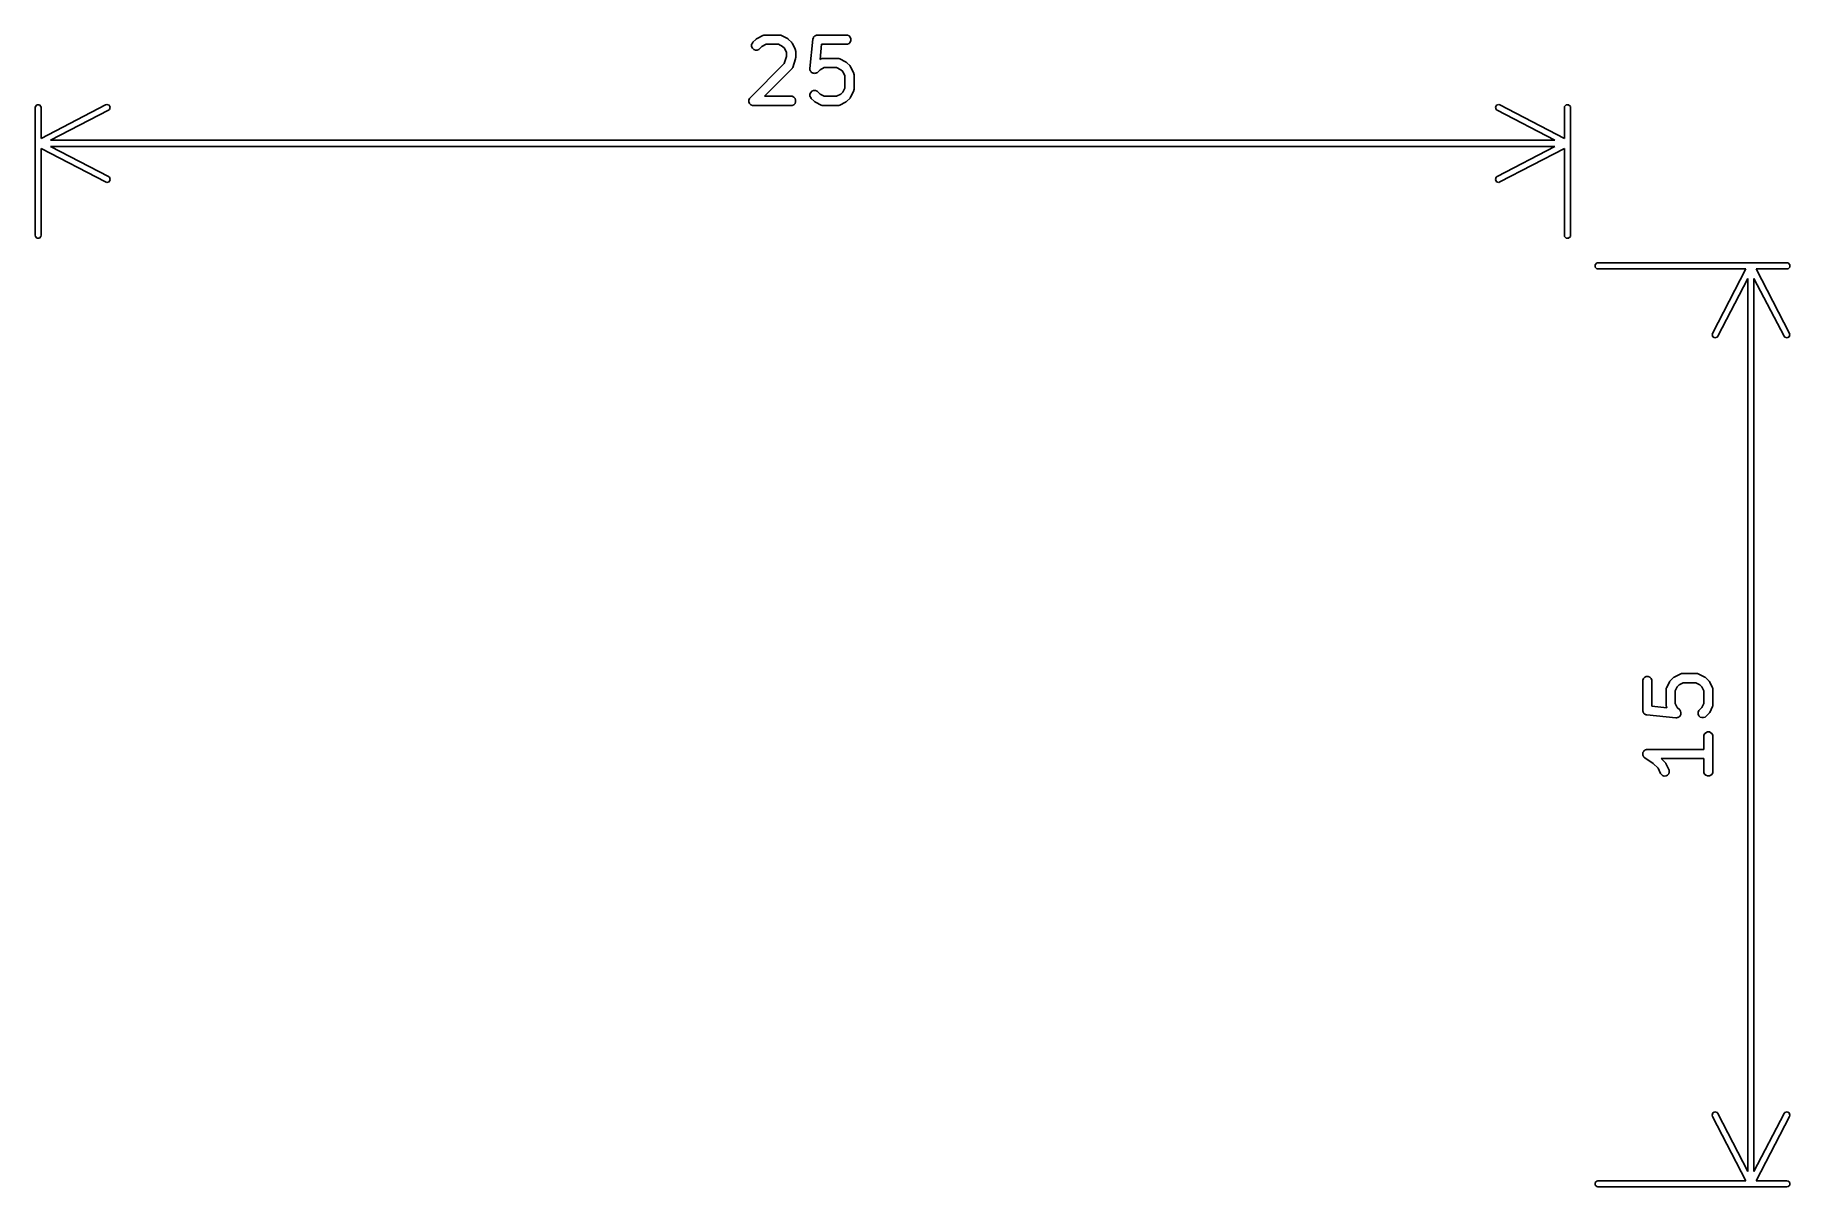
# Model space of a CAD drawing. Extents: x 0 to 1.13, y 0 to 0.74.
import ezdxf

# ---------------------------------------------------------------- set-up
doc = ezdxf.new("R2010")
doc.units = 0
doc.header["$MEASUREMENT"] = 0
doc.layers.add('BLACK', color=7, linetype='CONTINUOUS')

msp = doc.modelspace()

# ---------------------------------------------------------------- linework, layer by layer
at = {"layer": 'BLACK', "linetype": 'CONTINUOUS'}
for p, q in [((0.4597, 0.7339), (0.46, 0.7344)), ((0.46, 0.7344), (0.4619, 0.7362)), ((0.4619, 0.7362), (0.4621, 0.7364)), ((0.4621, 0.7364), (0.4622, 0.7365)), ((0.4622, 0.7365), (0.4623, 0.7365)), ((0.4623, 0.7365), (0.4624, 0.7366)), ((0.4624, 0.7366), (0.4627, 0.7368)), ((0.4624, 0.7366), (0.4624, 0.7366)), ((0.4627, 0.7368), (0.4664, 0.7387)), ((0.4664, 0.7387), (0.467, 0.7389)), ((0.467, 0.7389), (0.4671, 0.7389)), ((0.4671, 0.7389), (0.4672, 0.7389)), ((0.4672, 0.7389), (0.4678, 0.739)), ((0.4678, 0.739), (0.4771, 0.739)), ((0.4771, 0.739), (0.4777, 0.7389)), ((0.4777, 0.7389), (0.4778, 0.7389)), ((0.4778, 0.7389), (0.4779, 0.7389)), ((0.4779, 0.7389), (0.4784, 0.7387)), ((0.4784, 0.7387), (0.4822, 0.7368)), ((0.4822, 0.7368), (0.4824, 0.7366)), ((0.4824, 0.7366), (0.4825, 0.7366)), ((0.4825, 0.7366), (0.4826, 0.7365)), ((0.4826, 0.7365), (0.4827, 0.7365)), ((0.4827, 0.7365), (0.4827, 0.7364)), ((0.4827, 0.7364), (0.483, 0.7362)), ((0.483, 0.7362), (0.4848, 0.7344)), ((0.4848, 0.7344), (0.485, 0.7341)), ((0.485, 0.7341), (0.4851, 0.7341)), ((0.4967, 0.7176), (0.4986, 0.7363)), ((0.4986, 0.7367), (0.4987, 0.7369)), ((0.4986, 0.7366), (0.4986, 0.7367)), ((0.4986, 0.7365), (0.4986, 0.7366)), ((0.4986, 0.7363), (0.4986, 0.7365)), ((0.4987, 0.7369), (0.4989, 0.7373)), ((0.4989, 0.7373), (0.499, 0.7377)), ((0.499, 0.7377), (0.4991, 0.7378)), ((0.4991, 0.7378), (0.4992, 0.7379)), ((0.4992, 0.7379), (0.4996, 0.7382)), ((0.4996, 0.7382), (0.4999, 0.7385)), ((0.4999, 0.7385), (0.5, 0.7385)), ((0.5, 0.7385), (0.5001, 0.7386)), ((0.5001, 0.7386), (0.5005, 0.7388)), ((0.5005, 0.7388), (0.5009, 0.7389)), ((0.5009, 0.7389), (0.5011, 0.7389)), ((0.5011, 0.7389), (0.5012, 0.739)), ((0.5012, 0.739), (0.5013, 0.739)), ((0.5013, 0.739), (0.5015, 0.739)), ((0.5015, 0.739), (0.5202, 0.739)), ((0.5202, 0.739), (0.5208, 0.7389)), ((0.5208, 0.7389), (0.5219, 0.7385)), ((0.5219, 0.7385), (0.5227, 0.7377)), ((0.5227, 0.7344), (0.5219, 0.7336)), ((0.5227, 0.7377), (0.5231, 0.7366)), ((0.5231, 0.7355), (0.5227, 0.7344)), ((0.5231, 0.7366), (0.5231, 0.7355)), ((0.4592, 0.7329), (0.4597, 0.7339)), ((0.4592, 0.7317), (0.4592, 0.7329)), ((0.4597, 0.7306), (0.4592, 0.7317)), ((0.4605, 0.7298), (0.4597, 0.7306)), ((0.4616, 0.7294), (0.4605, 0.7298)), ((0.4627, 0.7294), (0.4616, 0.7294)), ((0.4638, 0.7298), (0.4627, 0.7294)), ((0.4642, 0.7302), (0.4638, 0.7298)), ((0.4658, 0.7317), (0.4642, 0.7302)), ((0.4685, 0.7331), (0.4658, 0.7317)), ((0.4764, 0.7331), (0.4685, 0.7331)), ((0.4791, 0.7317), (0.4764, 0.7331)), ((0.4803, 0.7305), (0.4791, 0.7317)), ((0.4802, 0.7208), (0.4817, 0.7253)), ((0.4817, 0.7278), (0.4803, 0.7305)), ((0.4817, 0.7253), (0.4817, 0.7278)), ((0.4851, 0.7341), (0.4851, 0.734)), ((0.4851, 0.734), (0.4852, 0.7339)), ((0.4852, 0.7339), (0.4852, 0.7338)), ((0.4852, 0.7338), (0.4854, 0.7336)), ((0.4854, 0.7336), (0.4873, 0.7299)), ((0.4874, 0.7238), (0.4856, 0.7182)), ((0.4873, 0.7299), (0.4875, 0.7293)), ((0.4875, 0.7241), (0.4874, 0.7238)), ((0.4875, 0.7293), (0.4875, 0.7292)), ((0.4875, 0.7292), (0.4875, 0.7291)), ((0.4875, 0.7291), (0.4876, 0.7285)), ((0.4876, 0.7244), (0.4875, 0.7243)), ((0.4875, 0.7243), (0.4875, 0.7242)), ((0.4875, 0.7242), (0.4875, 0.7241)), ((0.4876, 0.7285), (0.4876, 0.7248)), ((0.4876, 0.7248), (0.4876, 0.7245)), ((0.4876, 0.7245), (0.4876, 0.7244)), ((0.5042, 0.7331), (0.5032, 0.7233)), ((0.5032, 0.7233), (0.5039, 0.7237)), ((0.5039, 0.7237), (0.5045, 0.7239)), ((0.5202, 0.7331), (0.5042, 0.7331)), ((0.5045, 0.7239), (0.5046, 0.7239)), ((0.5046, 0.7239), (0.5047, 0.7239)), ((0.5047, 0.7239), (0.5052, 0.724)), ((0.5052, 0.724), (0.5146, 0.724)), ((0.5146, 0.724), (0.5152, 0.7239)), ((0.5152, 0.7239), (0.5153, 0.7239)), ((0.5153, 0.7239), (0.5154, 0.7239)), ((0.5154, 0.7239), (0.5159, 0.7237)), ((0.5159, 0.7237), (0.5197, 0.7218)), ((0.5208, 0.7331), (0.5202, 0.7331)), ((0.5219, 0.7336), (0.5208, 0.7331)), ((0.4582, 0.6987), (0.4802, 0.7208)), ((0.4848, 0.7171), (0.4674, 0.6996)), ((0.4852, 0.7175), (0.4848, 0.7171)), ((0.4853, 0.7177), (0.4852, 0.7176)), ((0.4852, 0.7176), (0.4852, 0.7175)), ((0.4856, 0.7182), (0.4853, 0.7177)), ((0.4967, 0.717), (0.4967, 0.7176)), ((0.4967, 0.7169), (0.4967, 0.717)), ((0.4967, 0.7167), (0.4967, 0.7169)), ((0.4969, 0.7163), (0.4967, 0.7167)), ((0.497, 0.7159), (0.4969, 0.7163)), ((0.4971, 0.7158), (0.497, 0.7159)), ((0.4972, 0.7156), (0.4971, 0.7158)), ((0.4975, 0.7153), (0.4972, 0.7156)), ((0.4977, 0.715), (0.4975, 0.7153)), ((0.4979, 0.7149), (0.4977, 0.715)), ((0.498, 0.7148), (0.4979, 0.7149)), ((0.4984, 0.7147), (0.498, 0.7148)), ((0.4988, 0.7145), (0.4984, 0.7147)), ((0.4989, 0.7144), (0.4988, 0.7145)), ((0.499, 0.7144), (0.4989, 0.7144)), ((0.4995, 0.7144), (0.499, 0.7144)), ((0.4999, 0.7143), (0.4995, 0.7144)), ((0.5001, 0.7144), (0.4999, 0.7143)), ((0.5002, 0.7144), (0.5001, 0.7144)), ((0.5006, 0.7146), (0.5002, 0.7144)), ((0.501, 0.7147), (0.5006, 0.7146)), ((0.5011, 0.7148), (0.501, 0.7147)), ((0.5013, 0.7148), (0.5011, 0.7148)), ((0.5017, 0.7152), (0.5013, 0.7148)), ((0.5032, 0.7167), (0.5017, 0.7152)), ((0.5059, 0.7181), (0.5032, 0.7167)), ((0.5139, 0.7181), (0.5059, 0.7181)), ((0.5166, 0.7167), (0.5139, 0.7181)), ((0.5178, 0.7155), (0.5166, 0.7167)), ((0.5192, 0.7128), (0.5178, 0.7155)), ((0.5192, 0.7049), (0.5192, 0.7128)), ((0.5197, 0.7218), (0.5199, 0.7216)), ((0.5199, 0.7216), (0.52, 0.7216)), ((0.52, 0.7216), (0.5201, 0.7215)), ((0.5201, 0.7215), (0.5202, 0.7215)), ((0.5202, 0.7215), (0.5202, 0.7214)), ((0.5202, 0.7214), (0.5205, 0.7212)), ((0.5205, 0.7212), (0.5223, 0.7194)), ((0.5223, 0.7194), (0.5225, 0.7191)), ((0.5225, 0.7191), (0.5226, 0.7191)), ((0.5226, 0.7191), (0.5226, 0.719)), ((0.5226, 0.719), (0.5227, 0.7189)), ((0.5227, 0.7189), (0.5227, 0.7189)), ((0.5227, 0.7189), (0.5229, 0.7186)), ((0.5229, 0.7186), (0.5248, 0.7149)), ((0.5248, 0.7149), (0.525, 0.7143)), ((0.525, 0.7143), (0.525, 0.7142)), ((0.525, 0.7142), (0.525, 0.7141)), ((0.525, 0.7141), (0.5251, 0.7135)), ((0.5251, 0.7135), (0.5251, 0.7042)), ((0.4967, 0.701), (0.4972, 0.7021)), ((0.4967, 0.6998), (0.4967, 0.701)), ((0.4972, 0.7021), (0.498, 0.7029)), ((0.498, 0.7029), (0.499, 0.7033)), ((0.499, 0.7033), (0.5002, 0.7033)), ((0.5002, 0.7033), (0.5013, 0.7029)), ((0.5013, 0.7029), (0.5017, 0.7025)), ((0.5017, 0.7025), (0.5032, 0.701)), ((0.5032, 0.701), (0.5059, 0.6996)), ((0.5139, 0.6996), (0.5166, 0.701)), ((0.5166, 0.701), (0.5178, 0.7022)), ((0.5178, 0.7022), (0.5192, 0.7049)), ((0.5248, 0.7028), (0.5229, 0.6991)), ((0.525, 0.7034), (0.5248, 0.7028)), ((0.5251, 0.7042), (0.525, 0.7036)), ((0.525, 0.7036), (0.525, 0.7035)), ((0.525, 0.7035), (0.525, 0.7034)), ((-0.002, 0.6924), (-0.0018, 0.6931)), ((-0.002, 0.6102), (-0.002, 0.6924)), ((-0.0018, 0.6931), (-0.0008, 0.6942)), ((-0.0008, 0.6942), (0.0008, 0.6942)), ((0.0008, 0.6942), (0.0018, 0.6931)), ((0.0018, 0.6931), (0.002, 0.6924)), ((0.002, 0.6725), (0.0434, 0.6941)), ((0.002, 0.6924), (0.002, 0.6725)), ((0.0453, 0.6906), (0.008, 0.6713)), ((0.0434, 0.6941), (0.0442, 0.6943)), ((0.0442, 0.6943), (0.0456, 0.6939)), ((0.0459, 0.6911), (0.0453, 0.6906)), ((0.0456, 0.6939), (0.0463, 0.6926)), ((0.0463, 0.6926), (0.0459, 0.6911)), ((0.4574, 0.6972), (0.4578, 0.6983)), ((0.4574, 0.6961), (0.4574, 0.6972)), ((0.4578, 0.695), (0.4574, 0.6961)), ((0.4578, 0.6983), (0.4582, 0.6987)), ((0.4586, 0.6942), (0.4578, 0.695)), ((0.4597, 0.6938), (0.4586, 0.6942)), ((0.4603, 0.6937), (0.4597, 0.6938)), ((0.4846, 0.6937), (0.4603, 0.6937)), ((0.4674, 0.6996), (0.4846, 0.6996)), ((0.4846, 0.6996), (0.4852, 0.6996)), ((0.4852, 0.6938), (0.4846, 0.6937)), ((0.4852, 0.6996), (0.4863, 0.6991)), ((0.4863, 0.6942), (0.4852, 0.6938)), ((0.4863, 0.6991), (0.4871, 0.6983)), ((0.4871, 0.695), (0.4863, 0.6942)), ((0.4871, 0.6983), (0.4875, 0.6972)), ((0.4875, 0.6961), (0.4871, 0.695)), ((0.4875, 0.6972), (0.4875, 0.6961)), ((0.4972, 0.6988), (0.4967, 0.6998)), ((0.4975, 0.6983), (0.4972, 0.6988)), ((0.4994, 0.6964), (0.4975, 0.6983)), ((0.4996, 0.6963), (0.4994, 0.6964)), ((0.4997, 0.6962), (0.4996, 0.6963)), ((0.4998, 0.6961), (0.4997, 0.6962)), ((0.4999, 0.6961), (0.4998, 0.6961)), ((0.5002, 0.6959), (0.4999, 0.6961)), ((0.4999, 0.6961), (0.4999, 0.6961)), ((0.5039, 0.694), (0.5002, 0.6959)), ((0.5045, 0.6938), (0.5039, 0.694)), ((0.5046, 0.6938), (0.5045, 0.6938)), ((0.5047, 0.6938), (0.5046, 0.6938)), ((0.5052, 0.6937), (0.5047, 0.6938)), ((0.5146, 0.6937), (0.5052, 0.6937)), ((0.5059, 0.6996), (0.5139, 0.6996)), ((0.5152, 0.6938), (0.5146, 0.6937)), ((0.5153, 0.6938), (0.5152, 0.6938)), ((0.5154, 0.6938), (0.5153, 0.6938)), ((0.5159, 0.694), (0.5154, 0.6938)), ((0.5197, 0.6959), (0.5159, 0.694)), ((0.5199, 0.6961), (0.5197, 0.6959)), ((0.52, 0.6961), (0.5199, 0.6961)), ((0.5201, 0.6961), (0.52, 0.6961)), ((0.5202, 0.6962), (0.5201, 0.6961)), ((0.5205, 0.6964), (0.5202, 0.6963)), ((0.5202, 0.6963), (0.5202, 0.6962)), ((0.5223, 0.6983), (0.5205, 0.6964)), ((0.5225, 0.6985), (0.5223, 0.6983)), ((0.5226, 0.6986), (0.5225, 0.6985)), ((0.5227, 0.6988), (0.5226, 0.6987)), ((0.5226, 0.6987), (0.5226, 0.6986)), ((0.5229, 0.6991), (0.5227, 0.6988)), ((0.5227, 0.6988), (0.5227, 0.6988)), ((0.9379, 0.6926), (0.9386, 0.6939)), ((0.9384, 0.6911), (0.9379, 0.6926)), ((0.939, 0.6906), (0.9384, 0.6911)), ((0.9386, 0.6939), (0.9401, 0.6943)), ((0.9762, 0.6713), (0.939, 0.6906)), ((0.9401, 0.6943), (0.9408, 0.6941)), ((0.9408, 0.6941), (0.9823, 0.6725)), ((0.9823, 0.6924), (0.9824, 0.6931)), ((0.9823, 0.6725), (0.9823, 0.6924)), ((0.9824, 0.6931), (0.9835, 0.6942)), ((0.9835, 0.6942), (0.985, 0.6942)), ((0.985, 0.6942), (0.9861, 0.6931)), ((0.9861, 0.6931), (0.9862, 0.6924)), ((0.9862, 0.6924), (0.9862, 0.6102)), ((0.008, 0.6713), (0.9762, 0.6713)), ((0.9762, 0.6673), (0.008, 0.6673)), ((0.008, 0.6673), (0.0453, 0.648)), ((0.939, 0.648), (0.9762, 0.6673)), ((0.0434, 0.6445), (0.002, 0.666)), ((0.002, 0.666), (0.002, 0.6102)), ((0.9823, 0.666), (0.9408, 0.6445)), ((0.9823, 0.6102), (0.9823, 0.666)), ((0.0442, 0.6442), (0.0434, 0.6445)), ((0.0456, 0.6447), (0.0442, 0.6442)), ((0.0453, 0.648), (0.0459, 0.6475)), ((0.0463, 0.646), (0.0456, 0.6447)), ((0.0459, 0.6475), (0.0463, 0.646)), ((0.9379, 0.646), (0.9384, 0.6475)), ((0.9386, 0.6447), (0.9379, 0.646)), ((0.9384, 0.6475), (0.939, 0.648)), ((0.9401, 0.6442), (0.9386, 0.6447)), ((0.9408, 0.6445), (0.9401, 0.6442)), ((-0.0018, 0.6095), (-0.002, 0.6102)), ((0.002, 0.6102), (0.0018, 0.6095)), ((0.9824, 0.6095), (0.9823, 0.6102)), ((0.9862, 0.6102), (0.9861, 0.6095)), ((-0.0008, 0.6084), (-0.0018, 0.6095)), ((0.0008, 0.6084), (-0.0008, 0.6084)), ((0.0018, 0.6095), (0.0008, 0.6084)), ((0.9835, 0.6084), (0.9824, 0.6095)), ((0.985, 0.6084), (0.9835, 0.6084)), ((0.9861, 0.6095), (0.985, 0.6084)), ((1.0021, 0.5913), (1.0032, 0.5924)), ((1.0021, 0.5898), (1.0021, 0.5913)), ((1.0032, 0.5887), (1.0021, 0.5898)), ((1.0032, 0.5924), (1.0039, 0.5925)), ((1.0039, 0.5886), (1.0032, 0.5887)), ((1.0039, 0.5925), (1.1254, 0.5925)), ((1.0991, 0.5886), (1.0039, 0.5886)), ((1.0775, 0.5471), (1.0991, 0.5886)), ((1.1254, 0.5886), (1.1056, 0.5886)), ((1.1056, 0.5886), (1.1272, 0.5471)), ((1.1254, 0.5925), (1.1262, 0.5924)), ((1.1262, 0.5887), (1.1254, 0.5886)), ((1.1262, 0.5924), (1.1273, 0.5913)), ((1.1273, 0.5898), (1.1262, 0.5887)), ((1.1273, 0.5913), (1.1273, 0.5898)), ((1.1004, 0.5825), (1.081, 0.5453)), ((1.1004, 0.008), (1.1004, 0.5825)), ((1.1237, 0.5453), (1.1043, 0.5825)), ((1.1043, 0.5825), (1.1043, 0.008)), ((1.0773, 0.5464), (1.0775, 0.5471)), ((1.0778, 0.5449), (1.0773, 0.5464)), ((1.0791, 0.5442), (1.0778, 0.5449)), ((1.0805, 0.5447), (1.0791, 0.5442)), ((1.081, 0.5453), (1.0805, 0.5447)), ((1.1242, 0.5447), (1.1237, 0.5453)), ((1.1256, 0.5442), (1.1242, 0.5447)), ((1.127, 0.5449), (1.1256, 0.5442)), ((1.1274, 0.5464), (1.127, 0.5449)), ((1.1272, 0.5471), (1.1274, 0.5464)), ((1.053, 0.326), (1.0568, 0.3279)), ((1.0568, 0.3279), (1.0573, 0.3281)), ((1.0573, 0.3281), (1.0574, 0.3281)), ((1.0574, 0.3281), (1.0575, 0.3282)), ((1.0575, 0.3282), (1.0581, 0.3282)), ((1.0581, 0.3282), (1.0675, 0.3282)), ((1.0675, 0.3282), (1.0681, 0.3282)), ((1.0681, 0.3282), (1.0682, 0.3281)), ((1.0682, 0.3281), (1.0683, 0.3281)), ((1.0683, 0.3281), (1.0688, 0.3279)), ((1.0688, 0.3279), (1.0726, 0.326)), ((1.0327, 0.324), (1.0332, 0.325)), ((1.0327, 0.3234), (1.0327, 0.324)), ((1.0327, 0.3046), (1.0327, 0.3234)), ((1.0332, 0.325), (1.034, 0.3259)), ((1.034, 0.3259), (1.035, 0.3263)), ((1.035, 0.3263), (1.0362, 0.3263)), ((1.0362, 0.3263), (1.0373, 0.3259)), ((1.0373, 0.3259), (1.0381, 0.325)), ((1.0381, 0.325), (1.0385, 0.324)), ((1.0385, 0.324), (1.0386, 0.3234)), ((1.0386, 0.3234), (1.0386, 0.3073)), ((1.0477, 0.3183), (1.0478, 0.3184)), ((1.0477, 0.3178), (1.0477, 0.3183)), ((1.0477, 0.3084), (1.0477, 0.3178)), ((1.0478, 0.3186), (1.048, 0.3191)), ((1.0478, 0.3184), (1.0478, 0.3186)), ((1.048, 0.3191), (1.0499, 0.3228)), ((1.0499, 0.3228), (1.05, 0.3231)), ((1.05, 0.3231), (1.05, 0.3232)), ((1.05, 0.3232), (1.0501, 0.3232)), ((1.0501, 0.3232), (1.0502, 0.3233)), ((1.0502, 0.3234), (1.0504, 0.3236)), ((1.0502, 0.3233), (1.0502, 0.3234)), ((1.0504, 0.3236), (1.0523, 0.3255)), ((1.0523, 0.3255), (1.0525, 0.3257)), ((1.0525, 0.3257), (1.0526, 0.3257)), ((1.0526, 0.3258), (1.0527, 0.3259)), ((1.0526, 0.3257), (1.0526, 0.3258)), ((1.0527, 0.3259), (1.0528, 0.3259)), ((1.0528, 0.3259), (1.053, 0.326)), ((1.0549, 0.3198), (1.0536, 0.3171)), ((1.0536, 0.3171), (1.0536, 0.3091)), ((1.0561, 0.321), (1.0549, 0.3198)), ((1.0588, 0.3223), (1.0561, 0.321)), ((1.0668, 0.3223), (1.0588, 0.3223)), ((1.0695, 0.321), (1.0668, 0.3223)), ((1.0707, 0.3198), (1.0695, 0.321)), ((1.072, 0.3171), (1.0707, 0.3198)), ((1.072, 0.3091), (1.072, 0.3171)), ((1.0726, 0.326), (1.0728, 0.3259)), ((1.0728, 0.3259), (1.0729, 0.3259)), ((1.0729, 0.3259), (1.073, 0.3258)), ((1.073, 0.3258), (1.0731, 0.3257)), ((1.0731, 0.3257), (1.0731, 0.3257)), ((1.0731, 0.3257), (1.0733, 0.3255)), ((1.0733, 0.3255), (1.0752, 0.3236)), ((1.0752, 0.3236), (1.0754, 0.3234)), ((1.0754, 0.3234), (1.0755, 0.3233)), ((1.0755, 0.3233), (1.0755, 0.3232)), ((1.0755, 0.3232), (1.0756, 0.3232)), ((1.0756, 0.3232), (1.0756, 0.3231)), ((1.0756, 0.3231), (1.0758, 0.3228)), ((1.0758, 0.3228), (1.0776, 0.3191)), ((1.0776, 0.3191), (1.0778, 0.3186)), ((1.0778, 0.3186), (1.0778, 0.3184)), ((1.0778, 0.3184), (1.0779, 0.3183)), ((1.0779, 0.3183), (1.0779, 0.3178)), ((1.0779, 0.3178), (1.0779, 0.3084)), ((1.0386, 0.3073), (1.0483, 0.3063)), ((1.0477, 0.3078), (1.0477, 0.3084)), ((1.0478, 0.3077), (1.0477, 0.3078)), ((1.0478, 0.3076), (1.0478, 0.3077)), ((1.048, 0.3071), (1.0478, 0.3076)), ((1.0483, 0.3063), (1.048, 0.3071)), ((1.0536, 0.3091), (1.0549, 0.3064)), ((1.0549, 0.3064), (1.0565, 0.3049)), ((1.0692, 0.3049), (1.0707, 0.3064)), ((1.0707, 0.3064), (1.072, 0.3091)), ((1.0776, 0.3071), (1.0758, 0.3033)), ((1.0778, 0.3076), (1.0776, 0.3071)), ((1.0779, 0.3078), (1.0778, 0.3077)), ((1.0778, 0.3077), (1.0778, 0.3076)), ((1.0779, 0.3084), (1.0779, 0.3078)), ((1.0327, 0.3044), (1.0327, 0.3046)), ((1.0327, 0.3043), (1.0327, 0.3044)), ((1.0327, 0.3044), (1.0327, 0.3044)), ((1.0327, 0.3041), (1.0327, 0.3043)), ((1.0329, 0.3037), (1.0327, 0.3041)), ((1.033, 0.3033), (1.0329, 0.3037)), ((1.0331, 0.3031), (1.033, 0.3033)), ((1.0332, 0.303), (1.0331, 0.3031)), ((1.0335, 0.3027), (1.0332, 0.303)), ((1.0337, 0.3024), (1.0335, 0.3027)), ((1.0339, 0.3023), (1.0337, 0.3024)), ((1.034, 0.3022), (1.0339, 0.3023)), ((1.0344, 0.302), (1.034, 0.3022)), ((1.0348, 0.3018), (1.0344, 0.302)), ((1.035, 0.3018), (1.0348, 0.3018)), ((1.0351, 0.3018), (1.035, 0.3018)), ((1.035, 0.3018), (1.035, 0.3018)), ((1.0353, 0.3017), (1.0351, 0.3018)), ((1.0541, 0.2998), (1.0353, 0.3017)), ((1.0547, 0.2998), (1.0541, 0.2998)), ((1.0548, 0.2999), (1.0547, 0.2998)), ((1.0549, 0.2999), (1.0548, 0.2999)), ((1.0553, 0.3), (1.0549, 0.2999)), ((1.0558, 0.3002), (1.0553, 0.3)), ((1.0559, 0.3003), (1.0558, 0.3002)), ((1.056, 0.3003), (1.0559, 0.3003)), ((1.0563, 0.3006), (1.056, 0.3003)), ((1.0567, 0.3009), (1.0563, 0.3006)), ((1.0565, 0.3049), (1.0568, 0.3044)), ((1.0568, 0.3011), (1.0567, 0.301)), ((1.0567, 0.301), (1.0567, 0.3009)), ((1.0568, 0.3044), (1.0569, 0.3043)), ((1.057, 0.3015), (1.0568, 0.3011)), ((1.0569, 0.3043), (1.057, 0.3042)), ((1.057, 0.3042), (1.0571, 0.3037)), ((1.0572, 0.3019), (1.057, 0.3015)), ((1.0571, 0.3037), (1.0573, 0.3034)), ((1.0573, 0.3022), (1.0572, 0.3021)), ((1.0572, 0.3021), (1.0572, 0.3019)), ((1.0573, 0.3034), (1.0573, 0.3032)), ((1.0573, 0.3032), (1.0573, 0.3031)), ((1.0573, 0.3031), (1.0573, 0.3026)), ((1.0573, 0.3026), (1.0573, 0.3022)), ((1.0683, 0.3034), (1.0688, 0.3044)), ((1.0683, 0.3022), (1.0683, 0.3034)), ((1.0688, 0.3011), (1.0683, 0.3022)), ((1.0688, 0.3044), (1.0692, 0.3049)), ((1.0696, 0.3003), (1.0688, 0.3011)), ((1.0707, 0.2999), (1.0696, 0.3003)), ((1.0718, 0.2999), (1.0707, 0.2999)), ((1.0729, 0.3003), (1.0718, 0.2999)), ((1.0733, 0.3007), (1.0729, 0.3003)), ((1.0752, 0.3026), (1.0733, 0.3007)), ((1.0754, 0.3028), (1.0752, 0.3026)), ((1.0755, 0.3028), (1.0754, 0.3028)), ((1.0756, 0.303), (1.0755, 0.3029)), ((1.0755, 0.3029), (1.0755, 0.3028)), ((1.0758, 0.3033), (1.0756, 0.3031)), ((1.0756, 0.3031), (1.0756, 0.303)), ((1.072, 0.2878), (1.0721, 0.2884)), ((1.072, 0.2795), (1.072, 0.2878)), ((1.0721, 0.2884), (1.0725, 0.2894)), ((1.0725, 0.2894), (1.0734, 0.2902)), ((1.0734, 0.2902), (1.0744, 0.2907)), ((1.0744, 0.2907), (1.0756, 0.2907)), ((1.0756, 0.2907), (1.0766, 0.2902)), ((1.0766, 0.2902), (1.0774, 0.2894)), ((1.0774, 0.2894), (1.0779, 0.2884)), ((1.0779, 0.2884), (1.0779, 0.2878)), ((1.0779, 0.2878), (1.0779, 0.2653)), ((1.0327, 0.2771), (1.0328, 0.2774)), ((1.0327, 0.2768), (1.0327, 0.2771)), ((1.0327, 0.2765), (1.0327, 0.2768)), ((1.0327, 0.2762), (1.0327, 0.2765)), ((1.0327, 0.276), (1.0327, 0.2762)), ((1.0328, 0.2757), (1.0327, 0.276)), ((1.0328, 0.2774), (1.0329, 0.2777)), ((1.0329, 0.2754), (1.0328, 0.2757)), ((1.0329, 0.2777), (1.0331, 0.2779)), ((1.0331, 0.2752), (1.0329, 0.2754)), ((1.0331, 0.2779), (1.0332, 0.2782)), ((1.0332, 0.2749), (1.0331, 0.2752)), ((1.0332, 0.2782), (1.0334, 0.2784)), ((1.0334, 0.2747), (1.0332, 0.2749)), ((1.0334, 0.2784), (1.0335, 0.2786)), ((1.0335, 0.2744), (1.0334, 0.2747)), ((1.0335, 0.2786), (1.0338, 0.2788)), ((1.034, 0.2741), (1.0335, 0.2744)), ((1.0338, 0.2788), (1.034, 0.279)), ((1.034, 0.279), (1.0342, 0.2791)), ((1.0394, 0.2705), (1.034, 0.2741)), ((1.034, 0.2741), (1.034, 0.2741)), ((1.034, 0.2741), (1.034, 0.2741)), ((1.034, 0.2741), (1.034, 0.2741)), ((1.0342, 0.2791), (1.0345, 0.2793)), ((1.0345, 0.2793), (1.0348, 0.2793)), ((1.0348, 0.2793), (1.035, 0.2794)), ((1.035, 0.2794), (1.0356, 0.2795)), ((1.0356, 0.2795), (1.0356, 0.2795)), ((1.0356, 0.2795), (1.0356, 0.2795)), ((1.0356, 0.2795), (1.0356, 0.2795)), ((1.0356, 0.2795), (1.072, 0.2795)), ((1.072, 0.2736), (1.0446, 0.2736)), ((1.0446, 0.2736), (1.0471, 0.2711)), ((1.0471, 0.2711), (1.0473, 0.2709)), ((1.072, 0.2653), (1.072, 0.2736)), ((1.0426, 0.2673), (1.0394, 0.2705)), ((1.0442, 0.264), (1.0426, 0.2673)), ((1.0445, 0.2635), (1.0442, 0.264)), ((1.0454, 0.2627), (1.0445, 0.2635)), ((1.0465, 0.2623), (1.0454, 0.2627)), ((1.0477, 0.2624), (1.0465, 0.2623)), ((1.0473, 0.2709), (1.0473, 0.2708)), ((1.0473, 0.2708), (1.0474, 0.2708)), ((1.0474, 0.2708), (1.0475, 0.2707)), ((1.0475, 0.2707), (1.0475, 0.2706)), ((1.0475, 0.2706), (1.0476, 0.2703)), ((1.0476, 0.2703), (1.0495, 0.2666)), ((1.0487, 0.2629), (1.0477, 0.2624)), ((1.0494, 0.2638), (1.0487, 0.2629)), ((1.0498, 0.2649), (1.0494, 0.2638)), ((1.0495, 0.2666), (1.0497, 0.2661)), ((1.0497, 0.2661), (1.0498, 0.2649)), ((1.0721, 0.2647), (1.072, 0.2653)), ((1.0725, 0.2636), (1.0721, 0.2647)), ((1.0734, 0.2628), (1.0725, 0.2636)), ((1.0744, 0.2624), (1.0734, 0.2628)), ((1.0756, 0.2624), (1.0744, 0.2624)), ((1.0766, 0.2628), (1.0756, 0.2624)), ((1.0774, 0.2636), (1.0766, 0.2628)), ((1.0779, 0.2647), (1.0774, 0.2636)), ((1.0779, 0.2653), (1.0779, 0.2647)), ((1.0773, 0.0442), (1.0778, 0.0456)), ((1.0778, 0.0456), (1.0791, 0.0463)), ((1.0791, 0.0463), (1.0805, 0.0459)), ((1.0805, 0.0459), (1.081, 0.0453)), ((1.081, 0.0453), (1.1004, 0.008)), ((1.1043, 0.008), (1.1237, 0.0453)), ((1.1237, 0.0453), (1.1242, 0.0459)), ((1.1242, 0.0459), (1.1256, 0.0463)), ((1.1256, 0.0463), (1.127, 0.0456)), ((1.127, 0.0456), (1.1274, 0.0442)), ((1.0775, 0.0434), (1.0773, 0.0442)), ((1.0991, 0.002), (1.0775, 0.0434)), ((1.1272, 0.0434), (1.1056, 0.002)), ((1.1274, 0.0442), (1.1272, 0.0434)), ((1.0021, 0.0008), (1.0032, 0.0018)), ((1.0021, -0.0008), (1.0021, 0.0008)), ((1.0032, 0.0018), (1.0039, 0.002)), ((1.0039, 0.002), (1.0991, 0.002)), ((1.1056, 0.002), (1.1254, 0.002)), ((1.1254, 0.002), (1.1262, 0.0018)), ((1.1262, 0.0018), (1.1273, 0.0008)), ((1.1273, 0.0008), (1.1273, -0.0008)), ((1.0032, -0.0018), (1.0021, -0.0008)), ((1.0039, -0.002), (1.0032, -0.0018)), ((1.1254, -0.002), (1.0039, -0.002)), ((1.1262, -0.0018), (1.1254, -0.002)), ((1.1273, -0.0008), (1.1262, -0.0018))]:
    msp.add_line(p, q, dxfattribs=at)

doc.saveas('drawing.dxf')
